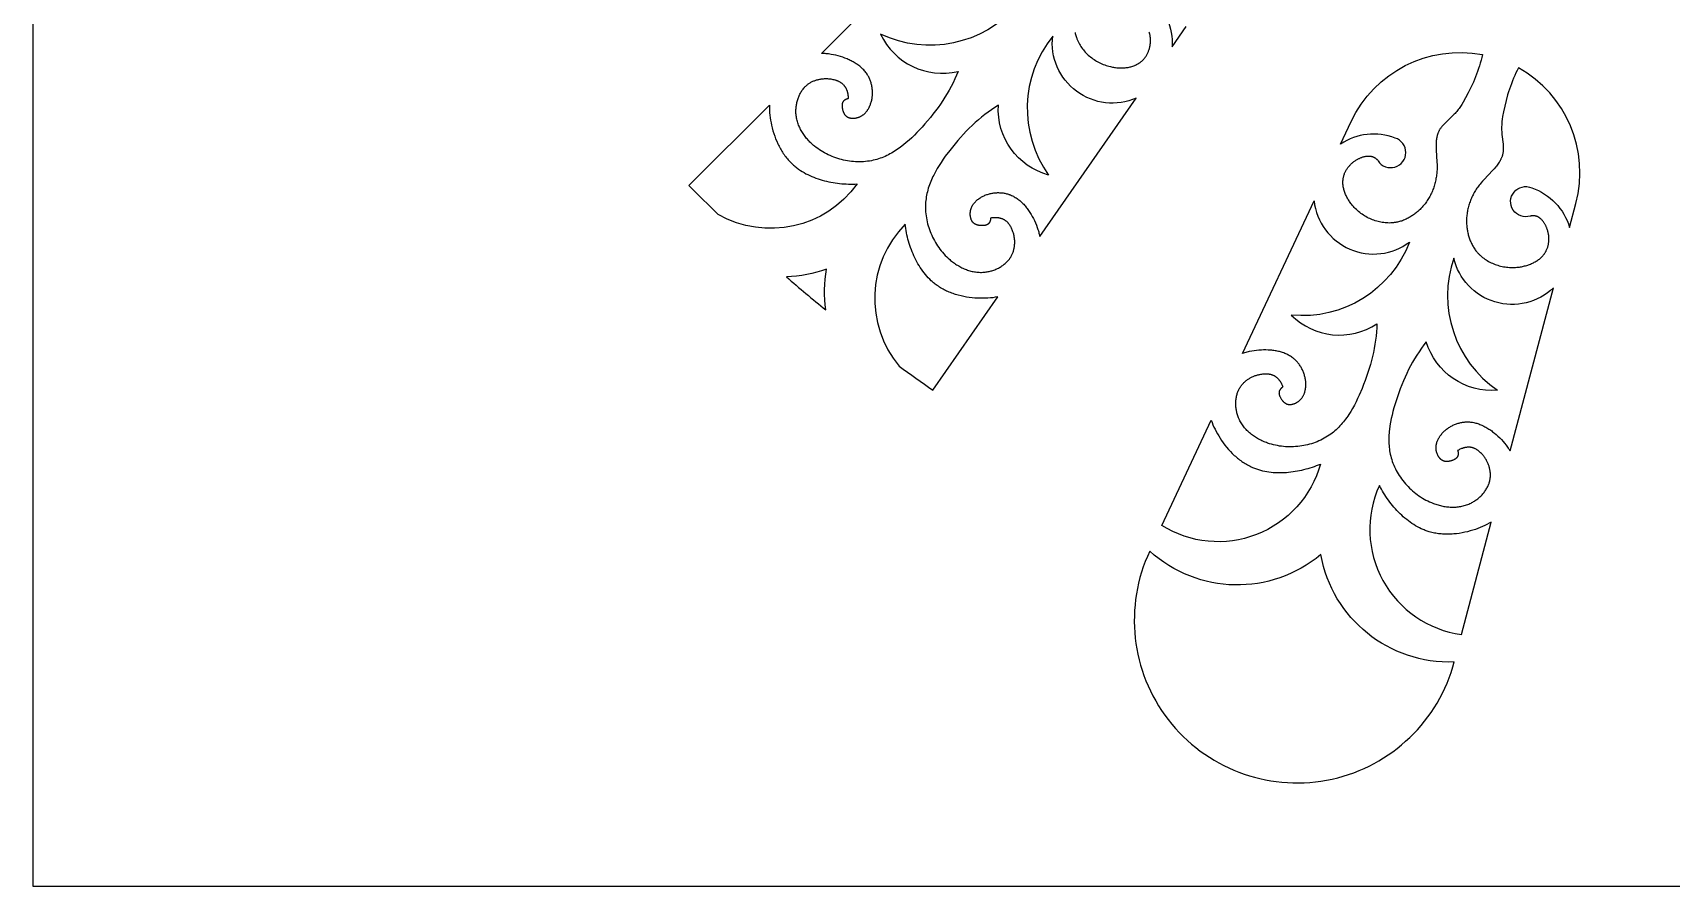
# Model space of a CAD drawing. Extents: x 55 to 271, y 60 to 279.
# Drawn here: x 54.8 to 150.4, y 59.8 to 109.6 of the extents above; entities that cross this region are included whole.
import ezdxf

# ---------------------------------------------------------------- set-up
doc = ezdxf.new("R2010")
doc.units = 0
doc.layers.get('0').update_dxf_attribs({"color": 1, "linetype": 'CONTINUOUS'})

msp = doc.modelspace()

# ---------------------------------------------------------------- linework, layer by layer
msp.add_lwpolyline([(54.848, 59.766), (270.707, 59.766), (270.707, 278.661), (54.848, 278.661)], close=True)
for points in [[(112.247, 111.125, -0.336677), (104.301, 109.479, 0.356742), (108.825, 107.301), (108.732, 107.078), (108.633, 106.857), (108.529, 106.64), (108.419, 106.425), (108.304, 106.213), (108.183, 106.004), (108.058, 105.798), (107.927, 105.594), (107.792, 105.392), (107.652, 105.193), (107.508, 104.997), (107.358, 104.802), (107.205, 104.61), (107.048, 104.42), (106.886, 104.233), (106.72, 104.047), (106.426, 103.733), (106.275, 103.58), (106.12, 103.43), (105.962, 103.285), (105.801, 103.144), (105.637, 103.008), (105.468, 102.879), (105.383, 102.817), (105.297, 102.756), (105.21, 102.698), (105.122, 102.641), (105.033, 102.586), (104.943, 102.533), (104.852, 102.483), (104.76, 102.435), (104.667, 102.389), (104.573, 102.345), (104.478, 102.304), (104.382, 102.266), (104.285, 102.23), (104.187, 102.197), (104.088, 102.166), (103.987, 102.139), (103.877, 102.112), (103.766, 102.089), (103.653, 102.07), (103.54, 102.054), (103.426, 102.041), (103.311, 102.032), (103.195, 102.026), (103.079, 102.024), (102.963, 102.025), (102.846, 102.029), (102.729, 102.037), (102.612, 102.048), (102.496, 102.062), (102.379, 102.08), (102.263, 102.101), (102.147, 102.125), (102.032, 102.153), (101.918, 102.183), (101.804, 102.217), (101.691, 102.254), (101.58, 102.294), (101.469, 102.337), (101.359, 102.384), (101.251, 102.433), (101.145, 102.486), (101.04, 102.542), (100.937, 102.6), (100.835, 102.662), (100.736, 102.727), (100.638, 102.795), (100.543, 102.866), (100.45, 102.939), (100.395, 102.986), (100.34, 103.033), (100.287, 103.081), (100.235, 103.13), (100.184, 103.18), (100.133, 103.232), (100.084, 103.284), (100.037, 103.337), (99.99, 103.391), (99.945, 103.446), (99.901, 103.502), (99.859, 103.559), (99.817, 103.616), (99.778, 103.675), (99.74, 103.734), (99.703, 103.794), (99.668, 103.855), (99.635, 103.917), (99.603, 103.979), (99.574, 104.043), (99.545, 104.106), (99.519, 104.171), (99.495, 104.236), (99.472, 104.302), (99.452, 104.369), (99.434, 104.436), (99.417, 104.504), (99.403, 104.572), (99.391, 104.641), (99.381, 104.711), (99.373, 104.781), (99.368, 104.851), (99.365, 104.909), (99.364, 104.966), (99.365, 105.024), (99.367, 105.083), (99.37, 105.141), (99.375, 105.199), (99.381, 105.257), (99.389, 105.315), (99.399, 105.373), (99.41, 105.431), (99.422, 105.488), (99.436, 105.545), (99.451, 105.602), (99.468, 105.658), (99.487, 105.713), (99.506, 105.768), (99.528, 105.822), (99.55, 105.876), (99.574, 105.928), (99.6, 105.98), (99.627, 106.031), (99.655, 106.081), (99.685, 106.129), (99.716, 106.177), (99.749, 106.223), (99.783, 106.269), (99.818, 106.312), (99.837, 106.334), (99.855, 106.355), (99.874, 106.376), (99.893, 106.396), (99.913, 106.416), (99.933, 106.436), (99.953, 106.455), (99.974, 106.474), (99.995, 106.492), (100.016, 106.51), (100.051, 106.538), (100.087, 106.565), (100.124, 106.591), (100.161, 106.615), (100.2, 106.639), (100.239, 106.662), (100.278, 106.683), (100.319, 106.703), (100.36, 106.723), (100.401, 106.741), (100.443, 106.758), (100.486, 106.774), (100.529, 106.788), (100.573, 106.802), (100.617, 106.815), (100.661, 106.826), (100.706, 106.836), (100.751, 106.846), (100.797, 106.854), (100.843, 106.861), (100.889, 106.867), (100.935, 106.871), (100.982, 106.875), (101.028, 106.878), (101.075, 106.879), (101.122, 106.879), (101.169, 106.878), (101.216, 106.876), (101.263, 106.873), (101.31, 106.869), (101.357, 106.863), (101.404, 106.857), (101.461, 106.847), (101.518, 106.836), (101.575, 106.823), (101.63, 106.808), (101.658, 106.8), (101.685, 106.791), (101.712, 106.782), (101.739, 106.772), (101.766, 106.762), (101.792, 106.751), (101.818, 106.74), (101.844, 106.728), (101.869, 106.716), (101.894, 106.703), (101.918, 106.69), (101.942, 106.676), (101.965, 106.661), (101.988, 106.646), (102.011, 106.631), (102.033, 106.615), (102.054, 106.598), (102.075, 106.581), (102.096, 106.563), (102.116, 106.545), (102.135, 106.526), (102.153, 106.506), (102.171, 106.486), (102.188, 106.465), (102.203, 106.446), (102.217, 106.426), (102.231, 106.406), (102.244, 106.385), (102.257, 106.364), (102.269, 106.342), (102.28, 106.32), (102.292, 106.298), (102.302, 106.276), (102.312, 106.253), (102.322, 106.23), (102.331, 106.206), (102.339, 106.182), (102.347, 106.159), (102.355, 106.134), (102.362, 106.11), (102.368, 106.086), (102.374, 106.061), (102.38, 106.036), (102.385, 106.011), (102.39, 105.986), (102.394, 105.961), (102.402, 105.911), (102.407, 105.86), (102.411, 105.81), (102.414, 105.76), (102.414, 105.711), (102.393, 105.705), (102.371, 105.699), (102.35, 105.692), (102.328, 105.685), (102.318, 105.681), (102.307, 105.676), (102.297, 105.672), (102.286, 105.667), (102.276, 105.662), (102.265, 105.657), (102.255, 105.652), (102.245, 105.646), (102.235, 105.641), (102.226, 105.635), (102.216, 105.629), (102.207, 105.622), (102.198, 105.616), (102.189, 105.609), (102.18, 105.602), (102.172, 105.595), (102.163, 105.588), (102.155, 105.581), (102.148, 105.573), (102.14, 105.565), (102.133, 105.557), (102.126, 105.549), (102.123, 105.545), (102.12, 105.54), (102.117, 105.536), (102.114, 105.532), (102.111, 105.527), (102.107, 105.522), (102.105, 105.518), (102.102, 105.513), (102.099, 105.508), (102.096, 105.503), (102.094, 105.498), (102.091, 105.493), (102.089, 105.488), (102.087, 105.483), (102.082, 105.472), (102.078, 105.462), (102.075, 105.451), (102.071, 105.44), (102.068, 105.429), (102.066, 105.418), (102.063, 105.407), (102.061, 105.395), (102.059, 105.384), (102.058, 105.372), (102.056, 105.36), (102.055, 105.348), (102.055, 105.336), (102.054, 105.324), (102.054, 105.312), (102.054, 105.3), (102.054, 105.287), (102.055, 105.263), (102.057, 105.238), (102.059, 105.213), (102.062, 105.188), (102.066, 105.163), (102.072, 105.127), (102.079, 105.092), (102.087, 105.056), (102.096, 105.022), (102.102, 105.005), (102.107, 104.988), (102.113, 104.971), (102.119, 104.954), (102.125, 104.938), (102.132, 104.922), (102.139, 104.906), (102.146, 104.89), (102.153, 104.875), (102.161, 104.859), (102.169, 104.845), (102.178, 104.83), (102.187, 104.816), (102.196, 104.802), (102.205, 104.788), (102.215, 104.775), (102.225, 104.762), (102.236, 104.749), (102.247, 104.737), (102.258, 104.725), (102.269, 104.714), (102.281, 104.703), (102.287, 104.697), (102.293, 104.692), (102.3, 104.687), (102.306, 104.682), (102.315, 104.675), (102.325, 104.669), (102.334, 104.662), (102.344, 104.656), (102.354, 104.65), (102.364, 104.644), (102.374, 104.639), (102.384, 104.633), (102.395, 104.628), (102.405, 104.623), (102.416, 104.619), (102.427, 104.614), (102.438, 104.61), (102.449, 104.606), (102.46, 104.602), (102.472, 104.598), (102.483, 104.595), (102.495, 104.592), (102.506, 104.589), (102.518, 104.586), (102.53, 104.583), (102.542, 104.581), (102.566, 104.577), (102.591, 104.573), (102.616, 104.571), (102.641, 104.569), (102.666, 104.568), (102.691, 104.567), (102.717, 104.568), (102.742, 104.569), (102.768, 104.57), (102.794, 104.573), (102.819, 104.576), (102.845, 104.58), (102.87, 104.584), (102.896, 104.589), (102.921, 104.595), (102.946, 104.601), (102.971, 104.608), (102.996, 104.616), (103.02, 104.624), (103.044, 104.633), (103.067, 104.642), (103.095, 104.654), (103.122, 104.666), (103.148, 104.68), (103.174, 104.694), (103.199, 104.708), (103.224, 104.724), (103.248, 104.74), (103.272, 104.757), (103.295, 104.774), (103.318, 104.792), (103.34, 104.811), (103.361, 104.83), (103.382, 104.85), (103.402, 104.87), (103.422, 104.891), (103.442, 104.912), (103.461, 104.934), (103.479, 104.956), (103.497, 104.979), (103.514, 105.002), (103.531, 105.026), (103.547, 105.05), (103.563, 105.074), (103.579, 105.099), (103.594, 105.124), (103.608, 105.149), (103.622, 105.175), (103.635, 105.201), (103.648, 105.227), (103.661, 105.254), (103.685, 105.307), (103.705, 105.357), (103.723, 105.408), (103.741, 105.459), (103.756, 105.511), (103.77, 105.563), (103.783, 105.616), (103.794, 105.669), (103.804, 105.722), (103.812, 105.776), (103.819, 105.83), (103.824, 105.884), (103.828, 105.938), (103.83, 105.992), (103.831, 106.046), (103.83, 106.101), (103.828, 106.155), (103.825, 106.209), (103.82, 106.263), (103.814, 106.317), (103.807, 106.37), (103.798, 106.423), (103.787, 106.476), (103.776, 106.528), (103.763, 106.58), (103.748, 106.632), (103.732, 106.683), (103.715, 106.733), (103.697, 106.783), (103.677, 106.832), (103.656, 106.88), (103.634, 106.927), (103.61, 106.974), (103.595, 107.002), (103.58, 107.03), (103.564, 107.057), (103.547, 107.084), (103.513, 107.137), (103.477, 107.189), (103.439, 107.239), (103.4, 107.288), (103.359, 107.336), (103.317, 107.383), (103.273, 107.429), (103.227, 107.473), (103.18, 107.516), (103.132, 107.558), (103.083, 107.599), (103.032, 107.638), (102.98, 107.677), (102.927, 107.714), (102.873, 107.75), (102.818, 107.785), (102.761, 107.819), (102.704, 107.852), (102.646, 107.883), (102.587, 107.914), (102.528, 107.943), (102.467, 107.972), (102.406, 107.999), (102.345, 108.026), (102.22, 108.075), (102.093, 108.121), (101.964, 108.162), (101.828, 108.202), (101.69, 108.237), (101.552, 108.268), (101.413, 108.294), (101.273, 108.315), (101.204, 108.324), (101.134, 108.332), (101.064, 108.338), (100.995, 108.343), (100.925, 108.347), (100.856, 108.349), (107.834, 115.297, 0.580389)], [(120.021, 111.661, -0.241668), (121.308, 108.738), (122.136, 109.926, 0.342621)]]:
    msp.add_lwpolyline(points, format="xyb")
for points in [[(119.221, 105.743, -0.580389), (114.346, 109.364, 0.336677), (114.105, 101.252, -0.356742), (111.174, 105.33), (110.97, 105.199), (110.771, 105.064), (110.575, 104.923), (110.382, 104.778), (110.194, 104.627), (110.009, 104.473), (109.827, 104.313), (109.649, 104.149), (109.474, 103.981), (109.302, 103.809), (109.134, 103.632), (108.968, 103.452), (108.806, 103.267), (108.646, 103.079), (108.489, 102.887), (108.335, 102.692), (108.077, 102.348), (107.953, 102.172), (107.832, 101.994), (107.716, 101.813), (107.606, 101.63), (107.501, 101.444), (107.402, 101.256), (107.356, 101.161), (107.311, 101.066), (107.269, 100.97), (107.228, 100.873), (107.19, 100.776), (107.153, 100.678), (107.119, 100.58), (107.088, 100.481), (107.059, 100.381), (107.032, 100.281), (107.008, 100.181), (106.987, 100.08), (106.969, 99.978), (106.953, 99.875), (106.94, 99.773), (106.931, 99.669), (106.924, 99.556), (106.92, 99.442), (106.921, 99.328), (106.925, 99.214), (106.932, 99.099), (106.943, 98.984), (106.957, 98.869), (106.975, 98.755), (106.996, 98.64), (107.021, 98.526), (107.049, 98.412), (107.08, 98.299), (107.114, 98.187), (107.152, 98.075), (107.193, 97.965), (107.237, 97.855), (107.284, 97.746), (107.334, 97.639), (107.387, 97.533), (107.443, 97.428), (107.502, 97.325), (107.564, 97.223), (107.628, 97.124), (107.696, 97.026), (107.766, 96.93), (107.839, 96.836), (107.915, 96.745), (107.994, 96.656), (108.075, 96.569), (108.158, 96.485), (108.245, 96.403), (108.333, 96.324), (108.388, 96.278), (108.444, 96.233), (108.501, 96.189), (108.559, 96.146), (108.617, 96.104), (108.676, 96.063), (108.736, 96.024), (108.797, 95.987), (108.858, 95.95), (108.92, 95.915), (108.983, 95.882), (109.046, 95.85), (109.11, 95.819), (109.174, 95.79), (109.239, 95.763), (109.305, 95.738), (109.371, 95.714), (109.438, 95.692), (109.505, 95.671), (109.572, 95.653), (109.64, 95.636), (109.708, 95.622), (109.776, 95.609), (109.845, 95.599), (109.914, 95.59), (109.984, 95.583), (110.053, 95.579), (110.123, 95.577), (110.193, 95.577), (110.263, 95.579), (110.333, 95.584), (110.404, 95.591), (110.461, 95.598), (110.518, 95.607), (110.575, 95.618), (110.632, 95.63), (110.689, 95.643), (110.745, 95.658), (110.801, 95.675), (110.857, 95.693), (110.913, 95.712), (110.967, 95.733), (111.022, 95.755), (111.075, 95.778), (111.128, 95.803), (111.181, 95.83), (111.232, 95.857), (111.283, 95.886), (111.332, 95.917), (111.381, 95.948), (111.429, 95.981), (111.475, 96.015), (111.521, 96.051), (111.565, 96.087), (111.608, 96.125), (111.649, 96.164), (111.689, 96.204), (111.728, 96.246), (111.765, 96.288), (111.783, 96.31), (111.8, 96.332), (111.817, 96.354), (111.834, 96.377), (111.85, 96.399), (111.866, 96.423), (111.882, 96.446), (111.897, 96.47), (111.911, 96.493), (111.925, 96.518), (111.946, 96.557), (111.967, 96.597), (111.986, 96.638), (112.004, 96.679), (112.02, 96.72), (112.036, 96.763), (112.05, 96.805), (112.063, 96.849), (112.075, 96.892), (112.085, 96.936), (112.095, 96.981), (112.103, 97.026), (112.11, 97.071), (112.116, 97.116), (112.121, 97.162), (112.124, 97.207), (112.127, 97.253), (112.128, 97.3), (112.128, 97.346), (112.127, 97.392), (112.125, 97.439), (112.121, 97.485), (112.117, 97.531), (112.111, 97.578), (112.104, 97.624), (112.097, 97.67), (112.088, 97.717), (112.077, 97.763), (112.066, 97.808), (112.054, 97.854), (112.04, 97.899), (112.026, 97.944), (112.006, 97.999), (111.985, 98.053), (111.962, 98.106), (111.938, 98.159), (111.925, 98.184), (111.912, 98.21), (111.898, 98.235), (111.884, 98.26), (111.869, 98.284), (111.854, 98.308), (111.838, 98.332), (111.823, 98.355), (111.806, 98.377), (111.789, 98.4), (111.772, 98.421), (111.754, 98.443), (111.736, 98.463), (111.717, 98.483), (111.698, 98.503), (111.678, 98.522), (111.658, 98.54), (111.637, 98.558), (111.616, 98.574), (111.595, 98.591), (111.572, 98.606), (111.55, 98.621), (111.527, 98.635), (111.503, 98.648), (111.482, 98.66), (111.46, 98.67), (111.438, 98.68), (111.415, 98.69), (111.392, 98.698), (111.369, 98.707), (111.345, 98.714), (111.321, 98.721), (111.297, 98.728), (111.273, 98.734), (111.249, 98.739), (111.224, 98.744), (111.199, 98.748), (111.174, 98.752), (111.149, 98.755), (111.124, 98.758), (111.099, 98.76), (111.073, 98.762), (111.048, 98.763), (111.022, 98.764), (110.997, 98.764), (110.971, 98.764), (110.921, 98.763), (110.87, 98.759), (110.82, 98.754), (110.77, 98.748), (110.721, 98.74), (110.72, 98.718), (110.718, 98.696), (110.715, 98.674), (110.711, 98.651), (110.709, 98.64), (110.706, 98.629), (110.704, 98.618), (110.701, 98.606), (110.698, 98.595), (110.695, 98.584), (110.691, 98.573), (110.687, 98.563), (110.684, 98.552), (110.679, 98.541), (110.675, 98.531), (110.67, 98.521), (110.666, 98.51), (110.661, 98.5), (110.655, 98.491), (110.65, 98.481), (110.644, 98.472), (110.638, 98.463), (110.632, 98.454), (110.626, 98.445), (110.619, 98.437), (110.612, 98.428), (110.608, 98.424), (110.605, 98.421), (110.601, 98.417), (110.597, 98.413), (110.593, 98.409), (110.589, 98.405), (110.585, 98.402), (110.581, 98.398), (110.576, 98.394), (110.572, 98.391), (110.568, 98.388), (110.563, 98.384), (110.558, 98.381), (110.554, 98.378), (110.544, 98.372), (110.535, 98.366), (110.525, 98.361), (110.514, 98.355), (110.504, 98.351), (110.494, 98.346), (110.483, 98.342), (110.472, 98.338), (110.461, 98.334), (110.45, 98.33), (110.438, 98.327), (110.427, 98.324), (110.415, 98.321), (110.403, 98.318), (110.391, 98.316), (110.379, 98.314), (110.367, 98.312), (110.343, 98.308), (110.318, 98.306), (110.293, 98.304), (110.268, 98.302), (110.243, 98.302), (110.206, 98.301), (110.17, 98.302), (110.134, 98.304), (110.098, 98.308), (110.08, 98.31), (110.063, 98.312), (110.045, 98.315), (110.028, 98.318), (110.011, 98.321), (109.994, 98.325), (109.977, 98.329), (109.96, 98.333), (109.943, 98.338), (109.927, 98.343), (109.911, 98.349), (109.895, 98.354), (109.88, 98.361), (109.864, 98.367), (109.849, 98.374), (109.834, 98.381), (109.82, 98.389), (109.806, 98.397), (109.792, 98.406), (109.778, 98.415), (109.765, 98.424), (109.752, 98.434), (109.746, 98.439), (109.739, 98.444), (109.733, 98.45), (109.727, 98.455), (109.719, 98.463), (109.711, 98.471), (109.703, 98.479), (109.695, 98.488), (109.687, 98.496), (109.68, 98.505), (109.673, 98.514), (109.666, 98.523), (109.659, 98.533), (109.652, 98.542), (109.646, 98.552), (109.639, 98.562), (109.633, 98.572), (109.627, 98.582), (109.622, 98.593), (109.616, 98.603), (109.611, 98.614), (109.606, 98.625), (109.601, 98.636), (109.596, 98.647), (109.591, 98.658), (109.587, 98.67), (109.578, 98.693), (109.571, 98.716), (109.564, 98.74), (109.558, 98.765), (109.552, 98.789), (109.547, 98.814), (109.543, 98.839), (109.54, 98.865), (109.537, 98.89), (109.535, 98.916), (109.534, 98.942), (109.533, 98.968), (109.533, 98.994), (109.533, 99.02), (109.535, 99.046), (109.537, 99.071), (109.539, 99.097), (109.542, 99.123), (109.546, 99.148), (109.551, 99.173), (109.556, 99.198), (109.562, 99.227), (109.57, 99.256), (109.579, 99.284), (109.588, 99.312), (109.598, 99.339), (109.609, 99.366), (109.621, 99.393), (109.633, 99.419), (109.646, 99.445), (109.66, 99.47), (109.674, 99.495), (109.689, 99.52), (109.705, 99.544), (109.722, 99.567), (109.739, 99.591), (109.756, 99.613), (109.775, 99.636), (109.793, 99.658), (109.813, 99.679), (109.832, 99.7), (109.853, 99.721), (109.874, 99.741), (109.895, 99.761), (109.916, 99.781), (109.939, 99.8), (109.961, 99.818), (109.984, 99.836), (110.007, 99.854), (110.031, 99.872), (110.055, 99.888), (110.104, 99.921), (110.149, 99.95), (110.196, 99.977), (110.244, 100.003), (110.292, 100.027), (110.341, 100.05), (110.39, 100.071), (110.441, 100.092), (110.492, 100.11), (110.543, 100.128), (110.595, 100.144), (110.647, 100.158), (110.7, 100.171), (110.753, 100.183), (110.806, 100.193), (110.86, 100.202), (110.913, 100.21), (110.967, 100.216), (111.021, 100.221), (111.075, 100.224), (111.129, 100.226), (111.183, 100.226), (111.237, 100.225), (111.29, 100.223), (111.344, 100.219), (111.397, 100.214), (111.45, 100.207), (111.502, 100.199), (111.554, 100.19), (111.606, 100.179), (111.657, 100.166), (111.708, 100.152), (111.758, 100.137), (111.788, 100.127), (111.818, 100.117), (111.848, 100.106), (111.877, 100.094), (111.935, 100.07), (111.992, 100.043), (112.049, 100.015), (112.104, 99.985), (112.158, 99.953), (112.212, 99.919), (112.264, 99.884), (112.316, 99.847), (112.366, 99.808), (112.416, 99.768), (112.465, 99.726), (112.512, 99.683), (112.559, 99.639), (112.605, 99.593), (112.65, 99.546), (112.694, 99.498), (112.737, 99.448), (112.779, 99.397), (112.821, 99.346), (112.861, 99.293), (112.9, 99.24), (112.939, 99.185), (112.977, 99.13), (113.013, 99.074), (113.084, 98.959), (113.151, 98.842), (113.214, 98.723), (113.277, 98.595), (113.335, 98.466), (113.39, 98.335), (113.439, 98.202), (113.484, 98.069), (113.505, 98.002), (113.525, 97.934), (113.543, 97.867), (113.56, 97.799), (113.576, 97.732), (113.59, 97.664)], [(131.754, 104.373, -0.342621), (139.405, 108.28), (139.368, 108.114), (139.327, 107.95), (139.283, 107.786), (139.235, 107.623), (139.183, 107.461), (139.128, 107.3), (139.071, 107.139), (139.01, 106.98), (138.946, 106.822), (138.879, 106.665), (138.738, 106.355), (138.586, 106.05), (138.426, 105.751), (138.281, 105.499), (138.205, 105.376), (138.126, 105.255), (138.043, 105.136), (137.999, 105.077), (137.955, 105.019), (137.909, 104.962), (137.862, 104.906), (137.813, 104.851), (137.763, 104.796), (137.706, 104.738), (137.648, 104.68), (137.231, 104.286), (137.175, 104.229), (137.121, 104.171), (137.069, 104.112), (137.044, 104.083), (137.02, 104.053), (136.996, 104.022), (136.974, 103.992), (136.952, 103.961), (136.932, 103.929), (136.912, 103.898), (136.893, 103.865), (136.878, 103.838), (136.864, 103.81), (136.851, 103.782), (136.838, 103.753), (136.826, 103.725), (136.815, 103.696), (136.804, 103.666), (136.794, 103.637), (136.785, 103.607), (136.776, 103.576), (136.768, 103.546), (136.76, 103.515), (136.753, 103.484), (136.747, 103.453), (136.736, 103.39), (136.727, 103.326), (136.719, 103.261), (136.714, 103.196), (136.71, 103.129), (136.708, 103.062), (136.707, 102.995), (136.708, 102.857), (136.713, 102.718), (136.757, 102.004), (136.762, 101.861), (136.763, 101.718), (136.762, 101.641), (136.76, 101.565), (136.755, 101.489), (136.75, 101.414), (136.743, 101.339), (136.735, 101.264), (136.725, 101.19), (136.714, 101.116), (136.701, 101.043), (136.687, 100.97), (136.672, 100.897), (136.655, 100.825), (136.637, 100.754), (136.617, 100.683), (136.596, 100.613), (136.573, 100.543), (136.549, 100.474), (136.524, 100.406), (136.497, 100.338), (136.469, 100.271), (136.439, 100.204), (136.408, 100.139), (136.375, 100.074), (136.341, 100.009), (136.306, 99.946), (136.269, 99.883), (136.23, 99.821), (136.19, 99.76), (136.149, 99.7), (136.106, 99.64), (136.062, 99.582), (136.016, 99.524), (135.977, 99.477), (135.937, 99.43), (135.896, 99.384), (135.855, 99.339), (135.812, 99.295), (135.768, 99.251), (135.724, 99.208), (135.678, 99.166), (135.632, 99.125), (135.585, 99.085), (135.537, 99.046), (135.488, 99.008), (135.439, 98.971), (135.389, 98.934), (135.338, 98.899), (135.287, 98.865), (135.235, 98.832), (135.182, 98.8), (135.129, 98.77), (135.075, 98.741), (135.02, 98.713), (134.965, 98.686), (134.91, 98.66), (134.854, 98.636), (134.797, 98.614), (134.74, 98.592), (134.683, 98.572), (134.625, 98.554), (134.566, 98.537), (134.508, 98.522), (134.449, 98.508), (134.389, 98.496), (134.349, 98.489), (134.309, 98.482), (134.268, 98.476), (134.227, 98.471), (134.187, 98.467), (134.146, 98.463), (134.105, 98.46), (134.064, 98.458), (133.981, 98.456), (133.899, 98.457), (133.816, 98.46), (133.734, 98.467), (133.651, 98.476), (133.568, 98.487), (133.486, 98.502), (133.404, 98.519), (133.322, 98.539), (133.241, 98.561), (133.16, 98.586), (133.08, 98.613), (133, 98.643), (132.921, 98.675), (132.843, 98.71), (132.766, 98.747), (132.69, 98.786), (132.614, 98.828), (132.54, 98.872), (132.467, 98.918), (132.395, 98.967), (132.325, 99.017), (132.255, 99.07), (132.188, 99.125), (132.122, 99.182), (132.057, 99.241), (131.994, 99.302), (131.933, 99.365), (131.891, 99.411), (131.851, 99.457), (131.811, 99.504), (131.772, 99.552), (131.735, 99.601), (131.698, 99.651), (131.663, 99.701), (131.629, 99.752), (131.596, 99.804), (131.564, 99.856), (131.534, 99.909), (131.505, 99.962), (131.478, 100.016), (131.452, 100.07), (131.428, 100.124), (131.405, 100.179), (131.384, 100.235), (131.364, 100.29), (131.346, 100.346), (131.33, 100.402), (131.316, 100.458), (131.304, 100.514), (131.293, 100.57), (131.285, 100.627), (131.281, 100.655), (131.278, 100.683), (131.276, 100.711), (131.274, 100.739), (131.272, 100.767), (131.271, 100.796), (131.271, 100.824), (131.271, 100.852), (131.272, 100.88), (131.273, 100.907), (131.274, 100.935), (131.277, 100.963), (131.28, 100.991), (131.283, 101.019), (131.287, 101.046), (131.292, 101.074), (131.299, 101.114), (131.309, 101.155), (131.319, 101.195), (131.331, 101.235), (131.344, 101.275), (131.358, 101.315), (131.373, 101.354), (131.39, 101.393), (131.407, 101.431), (131.426, 101.469), (131.446, 101.507), (131.467, 101.544), (131.49, 101.581), (131.513, 101.617), (131.537, 101.653), (131.563, 101.689), (131.589, 101.723), (131.617, 101.757), (131.646, 101.791), (131.675, 101.824), (131.706, 101.856), (131.737, 101.888), (131.77, 101.919), (131.804, 101.949), (131.838, 101.978), (131.873, 102.007), (131.91, 102.035), (131.947, 102.062), (131.985, 102.088), (132.024, 102.114), (132.063, 102.138), (132.104, 102.162), (132.136, 102.179), (132.168, 102.196), (132.2, 102.213), (132.233, 102.228), (132.266, 102.243), (132.299, 102.257), (132.333, 102.271), (132.367, 102.284), (132.401, 102.296), (132.435, 102.307), (132.469, 102.317), (132.503, 102.326), (132.537, 102.334), (132.572, 102.341), (132.606, 102.348), (132.64, 102.353), (132.674, 102.357), (132.707, 102.36), (132.724, 102.361), (132.741, 102.361), (132.757, 102.362), (132.774, 102.362), (132.79, 102.362), (132.807, 102.361), (132.823, 102.36), (132.839, 102.359), (132.856, 102.358), (132.872, 102.356), (132.888, 102.354), (132.903, 102.351), (132.919, 102.348), (132.935, 102.345), (132.95, 102.342), (132.966, 102.338), (132.981, 102.333), (132.996, 102.329), (133.011, 102.324), (133.026, 102.318), (133.04, 102.312), (133.055, 102.306), (133.069, 102.3), (133.083, 102.293), (133.097, 102.285), (133.111, 102.278), (133.125, 102.269), (133.138, 102.261), (133.151, 102.252), (133.163, 102.243), (133.176, 102.234), (133.188, 102.224), (133.2, 102.214), (133.212, 102.204), (133.223, 102.193), (133.235, 102.182), (133.246, 102.171), (133.257, 102.16), (133.279, 102.137), (133.299, 102.113), (133.319, 102.089, 1.435159), (134.314, 103.409, 0.241668), (131.139, 103.063)], [(141.515, 107.512), (141.437, 107.361), (141.362, 107.209), (141.291, 107.055), (141.223, 106.899), (141.158, 106.742), (141.096, 106.583), (141.038, 106.423), (140.982, 106.262), (140.93, 106.1), (140.88, 105.937), (140.789, 105.609), (140.709, 105.278), (140.639, 104.945), (140.588, 104.66), (140.567, 104.516), (140.55, 104.372), (140.537, 104.228), (140.533, 104.155), (140.53, 104.082), (140.528, 104.009), (140.528, 103.936), (140.53, 103.862), (140.533, 103.788), (140.539, 103.707), (140.546, 103.625), (140.613, 103.055), (140.619, 102.975), (140.623, 102.896), (140.626, 102.818), (140.626, 102.779), (140.625, 102.741), (140.623, 102.702), (140.621, 102.664), (140.617, 102.627), (140.613, 102.589), (140.608, 102.552), (140.601, 102.516), (140.595, 102.485), (140.588, 102.455), (140.58, 102.424), (140.572, 102.394), (140.562, 102.365), (140.552, 102.335), (140.542, 102.306), (140.53, 102.277), (140.518, 102.248), (140.505, 102.219), (140.492, 102.191), (140.478, 102.162), (140.464, 102.134), (140.448, 102.106), (140.416, 102.051), (140.382, 101.996), (140.346, 101.941), (140.308, 101.887), (140.269, 101.834), (140.227, 101.781), (140.185, 101.729), (140.095, 101.624), (140.002, 101.521), (139.509, 101.002), (139.413, 100.896), (139.32, 100.787), (139.272, 100.728), (139.225, 100.668), (139.18, 100.607), (139.135, 100.546), (139.092, 100.484), (139.051, 100.421), (139.01, 100.358), (138.971, 100.294), (138.934, 100.23), (138.898, 100.165), (138.863, 100.1), (138.83, 100.034), (138.798, 99.967), (138.768, 99.9), (138.739, 99.833), (138.711, 99.765), (138.685, 99.697), (138.661, 99.628), (138.638, 99.559), (138.616, 99.489), (138.596, 99.419), (138.578, 99.349), (138.561, 99.278), (138.546, 99.207), (138.532, 99.135), (138.52, 99.064), (138.51, 98.992), (138.501, 98.919), (138.494, 98.846), (138.488, 98.773), (138.485, 98.7), (138.482, 98.627), (138.482, 98.565), (138.483, 98.504), (138.485, 98.442), (138.488, 98.381), (138.492, 98.319), (138.497, 98.258), (138.504, 98.196), (138.512, 98.135), (138.521, 98.074), (138.531, 98.013), (138.542, 97.952), (138.555, 97.892), (138.569, 97.831), (138.584, 97.771), (138.6, 97.712), (138.618, 97.653), (138.637, 97.594), (138.657, 97.536), (138.678, 97.478), (138.7, 97.421), (138.724, 97.365), (138.749, 97.309), (138.775, 97.253), (138.803, 97.199), (138.831, 97.145), (138.861, 97.092), (138.893, 97.04), (138.925, 96.989), (138.959, 96.938), (138.994, 96.889), (139.03, 96.841), (139.068, 96.793), (139.094, 96.762), (139.121, 96.731), (139.148, 96.7), (139.176, 96.67), (139.205, 96.64), (139.234, 96.611), (139.263, 96.583), (139.293, 96.555), (139.355, 96.5), (139.419, 96.448), (139.484, 96.397), (139.552, 96.349), (139.621, 96.303), (139.691, 96.259), (139.764, 96.217), (139.838, 96.177), (139.913, 96.14), (139.989, 96.105), (140.067, 96.072), (140.146, 96.041), (140.226, 96.013), (140.308, 95.987), (140.39, 95.963), (140.473, 95.942), (140.557, 95.923), (140.641, 95.906), (140.726, 95.892), (140.812, 95.881), (140.898, 95.872), (140.985, 95.865), (141.072, 95.861), (141.159, 95.86), (141.246, 95.861), (141.334, 95.865), (141.421, 95.871), (141.508, 95.88), (141.57, 95.888), (141.631, 95.897), (141.691, 95.908), (141.752, 95.92), (141.812, 95.933), (141.872, 95.948), (141.931, 95.964), (141.99, 95.981), (142.049, 95.999), (142.106, 96.019), (142.163, 96.04), (142.22, 96.062), (142.275, 96.086), (142.33, 96.111), (142.384, 96.137), (142.436, 96.164), (142.488, 96.193), (142.539, 96.223), (142.588, 96.254), (142.636, 96.287), (142.683, 96.321), (142.729, 96.356), (142.773, 96.392), (142.816, 96.43), (142.837, 96.449), (142.857, 96.469), (142.877, 96.489), (142.897, 96.509), (142.916, 96.529), (142.935, 96.55), (142.953, 96.572), (142.971, 96.593), (142.989, 96.615), (143.006, 96.637), (143.022, 96.659), (143.038, 96.682), (143.054, 96.705), (143.069, 96.729), (143.084, 96.752), (143.098, 96.776), (143.118, 96.813), (143.137, 96.85), (143.155, 96.887), (143.172, 96.926), (143.188, 96.964), (143.202, 97.004), (143.216, 97.044), (143.228, 97.084), (143.239, 97.125), (143.249, 97.166), (143.258, 97.208), (143.266, 97.25), (143.273, 97.293), (143.278, 97.335), (143.282, 97.378), (143.285, 97.422), (143.287, 97.466), (143.288, 97.509), (143.288, 97.554), (143.286, 97.598), (143.284, 97.642), (143.28, 97.687), (143.275, 97.731), (143.268, 97.776), (143.261, 97.821), (143.252, 97.865), (143.242, 97.91), (143.231, 97.955), (143.219, 97.999), (143.206, 98.044), (143.191, 98.088), (143.175, 98.132), (143.162, 98.166), (143.149, 98.2), (143.134, 98.233), (143.119, 98.266), (143.103, 98.299), (143.087, 98.331), (143.07, 98.363), (143.052, 98.394), (143.034, 98.425), (143.015, 98.456), (142.995, 98.485), (142.975, 98.515), (142.954, 98.543), (142.932, 98.57), (142.91, 98.597), (142.887, 98.623), (142.864, 98.648), (142.84, 98.672), (142.828, 98.683), (142.816, 98.695), (142.803, 98.706), (142.791, 98.716), (142.778, 98.727), (142.765, 98.737), (142.752, 98.747), (142.739, 98.756), (142.725, 98.765), (142.712, 98.774), (142.698, 98.783), (142.684, 98.791), (142.671, 98.799), (142.657, 98.807), (142.642, 98.814), (142.628, 98.821), (142.614, 98.827), (142.599, 98.833), (142.584, 98.839), (142.57, 98.845), (142.555, 98.85), (142.54, 98.854), (142.524, 98.858), (142.509, 98.862), (142.494, 98.865), (142.478, 98.868), (142.462, 98.871), (142.447, 98.873), (142.431, 98.874), (142.416, 98.876), (142.4, 98.876), (142.385, 98.877), (142.369, 98.877), (142.354, 98.876), (142.338, 98.876), (142.322, 98.875), (142.306, 98.874), (142.291, 98.872), (142.259, 98.868), (142.228, 98.864), (142.197, 98.858, -1.435159), (142.284, 100.508, -0.241668), (144.493, 98.202), (144.865, 99.601, 0.342621)], [(93.121, 100.649), (97.818, 105.325), (97.817, 105.179), (97.822, 105.033), (97.831, 104.887), (97.845, 104.741), (97.864, 104.595), (97.886, 104.449), (97.913, 104.304), (97.944, 104.159), (97.982, 103.999), (98.025, 103.84), (98.073, 103.682), (98.125, 103.527), (98.182, 103.373), (98.244, 103.222), (98.311, 103.074), (98.346, 103.001), (98.382, 102.929), (98.42, 102.857), (98.459, 102.786), (98.499, 102.717), (98.541, 102.648), (98.584, 102.58), (98.628, 102.513), (98.673, 102.447), (98.719, 102.383), (98.767, 102.319), (98.816, 102.256), (98.867, 102.195), (98.919, 102.135), (98.972, 102.076), (99.026, 102.018), (99.082, 101.962), (99.139, 101.907), (99.184, 101.865), (99.23, 101.824), (99.277, 101.783), (99.325, 101.744), (99.373, 101.705), (99.422, 101.667), (99.523, 101.594), (99.626, 101.524), (99.732, 101.457), (99.84, 101.394), (99.95, 101.333), (100.063, 101.276), (100.177, 101.221), (100.294, 101.17), (100.412, 101.121), (100.531, 101.076), (100.653, 101.033), (100.775, 100.994), (100.899, 100.957), (101.024, 100.923), (101.15, 100.892), (101.276, 100.864), (101.404, 100.838), (101.531, 100.815), (101.659, 100.795), (101.788, 100.777), (101.916, 100.763), (102.045, 100.75), (102.173, 100.74), (102.301, 100.733), (102.429, 100.729), (102.556, 100.726), (102.682, 100.727), (102.807, 100.729), (102.932, 100.734, -0.384343), (94.83, 98.955, -0.006155)], [(129.589, 99.757, 0.580389), (135.162, 97.346, -0.336677), (128.258, 93.081, 0.356742), (133.254, 92.582), (133.243, 92.34), (133.226, 92.099), (133.202, 91.859), (133.172, 91.62), (133.136, 91.381), (133.095, 91.144), (133.048, 90.907), (132.995, 90.67), (132.936, 90.435), (132.873, 90.2), (132.804, 89.966), (132.731, 89.732), (132.652, 89.499), (132.569, 89.267), (132.481, 89.035), (132.389, 88.804), (132.22, 88.409), (132.13, 88.213), (132.036, 88.019), (131.938, 87.829), (131.834, 87.641), (131.726, 87.458), (131.612, 87.279), (131.554, 87.191), (131.493, 87.105), (131.431, 87.02), (131.368, 86.936), (131.303, 86.854), (131.236, 86.774), (131.168, 86.695), (131.098, 86.619), (131.027, 86.544), (130.953, 86.471), (130.878, 86.399), (130.801, 86.33), (130.722, 86.264), (130.641, 86.199), (130.559, 86.136), (130.474, 86.076), (130.379, 86.014), (130.282, 85.954), (130.183, 85.897), (130.082, 85.843), (129.979, 85.793), (129.874, 85.745), (129.768, 85.7), (129.66, 85.658), (129.55, 85.619), (129.439, 85.583), (129.326, 85.551), (129.213, 85.521), (129.098, 85.495), (128.983, 85.471), (128.867, 85.451), (128.75, 85.434), (128.632, 85.421), (128.514, 85.41), (128.396, 85.403), (128.277, 85.399), (128.158, 85.399), (128.039, 85.402), (127.921, 85.408), (127.802, 85.417), (127.684, 85.43), (127.566, 85.447), (127.449, 85.467), (127.333, 85.49), (127.217, 85.517), (127.102, 85.547), (126.988, 85.581), (126.876, 85.619), (126.808, 85.643), (126.741, 85.669), (126.674, 85.696), (126.608, 85.725), (126.543, 85.754), (126.479, 85.785), (126.415, 85.818), (126.352, 85.851), (126.289, 85.886), (126.228, 85.922), (126.168, 85.96), (126.108, 85.999), (126.05, 86.039), (125.993, 86.08), (125.937, 86.123), (125.882, 86.167), (125.828, 86.212), (125.776, 86.259), (125.725, 86.307), (125.675, 86.356), (125.627, 86.406), (125.58, 86.458), (125.535, 86.511), (125.491, 86.565), (125.449, 86.621), (125.409, 86.678), (125.371, 86.736), (125.334, 86.795), (125.299, 86.856), (125.266, 86.918), (125.235, 86.981), (125.205, 87.045), (125.183, 87.098), (125.162, 87.152), (125.143, 87.207), (125.125, 87.262), (125.108, 87.318), (125.093, 87.375), (125.079, 87.431), (125.067, 87.489), (125.056, 87.546), (125.046, 87.604), (125.038, 87.662), (125.032, 87.721), (125.027, 87.779), (125.024, 87.837), (125.022, 87.896), (125.022, 87.954), (125.023, 88.012), (125.026, 88.07), (125.031, 88.128), (125.037, 88.185), (125.045, 88.242), (125.055, 88.299), (125.066, 88.355), (125.079, 88.41), (125.094, 88.465), (125.111, 88.519), (125.129, 88.573), (125.139, 88.599), (125.149, 88.625), (125.16, 88.651), (125.171, 88.677), (125.182, 88.702), (125.194, 88.727), (125.207, 88.752), (125.22, 88.777), (125.233, 88.802), (125.247, 88.826), (125.271, 88.864), (125.295, 88.902), (125.321, 88.938), (125.348, 88.975), (125.375, 89.01), (125.404, 89.044), (125.434, 89.078), (125.465, 89.111), (125.497, 89.143), (125.53, 89.174), (125.564, 89.205), (125.598, 89.234), (125.634, 89.263), (125.67, 89.291), (125.707, 89.317), (125.745, 89.343), (125.784, 89.368), (125.823, 89.393), (125.863, 89.416), (125.904, 89.438), (125.945, 89.459), (125.987, 89.48), (126.03, 89.499), (126.073, 89.517), (126.116, 89.535), (126.16, 89.551), (126.205, 89.566), (126.249, 89.58), (126.295, 89.593), (126.34, 89.606), (126.386, 89.617), (126.433, 89.626), (126.49, 89.637), (126.547, 89.646), (126.605, 89.653), (126.662, 89.658), (126.691, 89.659), (126.72, 89.661), (126.748, 89.661), (126.777, 89.661), (126.805, 89.661), (126.834, 89.66), (126.862, 89.658), (126.89, 89.656), (126.918, 89.653), (126.945, 89.649), (126.973, 89.645), (127, 89.64), (127.027, 89.635), (127.054, 89.629), (127.08, 89.622), (127.106, 89.614), (127.132, 89.606), (127.158, 89.597), (127.183, 89.587), (127.208, 89.576), (127.233, 89.565), (127.257, 89.553), (127.28, 89.54), (127.304, 89.526), (127.324, 89.513), (127.344, 89.499), (127.364, 89.485), (127.384, 89.47), (127.403, 89.455), (127.421, 89.439), (127.44, 89.422), (127.458, 89.405), (127.475, 89.387), (127.493, 89.369), (127.509, 89.351), (127.526, 89.332), (127.542, 89.312), (127.558, 89.293), (127.573, 89.273), (127.588, 89.252), (127.603, 89.231), (127.617, 89.21), (127.631, 89.189), (127.644, 89.167), (127.657, 89.145), (127.67, 89.123), (127.694, 89.079), (127.716, 89.033), (127.737, 88.987), (127.756, 88.941), (127.774, 88.895), (127.756, 88.883), (127.738, 88.87), (127.72, 88.856), (127.702, 88.841), (127.694, 88.834), (127.685, 88.826), (127.677, 88.818), (127.668, 88.81), (127.66, 88.802), (127.652, 88.794), (127.645, 88.785), (127.637, 88.777), (127.63, 88.768), (127.623, 88.759), (127.616, 88.75), (127.609, 88.741), (127.603, 88.732), (127.597, 88.722), (127.591, 88.713), (127.585, 88.703), (127.58, 88.694), (127.575, 88.684), (127.571, 88.674), (127.566, 88.664), (127.562, 88.654), (127.559, 88.644), (127.557, 88.639), (127.556, 88.634), (127.554, 88.629), (127.553, 88.624), (127.551, 88.618), (127.55, 88.613), (127.549, 88.607), (127.548, 88.602), (127.547, 88.596), (127.546, 88.591), (127.546, 88.585), (127.545, 88.58), (127.544, 88.574), (127.544, 88.569), (127.544, 88.557), (127.543, 88.546), (127.544, 88.535), (127.544, 88.523), (127.545, 88.512), (127.547, 88.5), (127.548, 88.489), (127.55, 88.477), (127.552, 88.466), (127.555, 88.454), (127.558, 88.443), (127.561, 88.431), (127.564, 88.42), (127.568, 88.408), (127.572, 88.397), (127.576, 88.385), (127.58, 88.374), (127.589, 88.351), (127.6, 88.328), (127.61, 88.306), (127.622, 88.283), (127.634, 88.261), (127.652, 88.229), (127.671, 88.198), (127.69, 88.168), (127.711, 88.139), (127.722, 88.124), (127.733, 88.11), (127.744, 88.096), (127.755, 88.083), (127.766, 88.07), (127.778, 88.057), (127.79, 88.044), (127.802, 88.032), (127.815, 88.02), (127.827, 88.008), (127.84, 87.997), (127.853, 87.986), (127.866, 87.976), (127.88, 87.966), (127.893, 87.956), (127.907, 87.947), (127.921, 87.939), (127.935, 87.93), (127.949, 87.923), (127.964, 87.915), (127.979, 87.908), (127.994, 87.902), (128.001, 87.899), (128.009, 87.896), (128.016, 87.894), (128.024, 87.891), (128.035, 87.888), (128.046, 87.885), (128.057, 87.882), (128.068, 87.88), (128.08, 87.877), (128.091, 87.875), (128.103, 87.874), (128.114, 87.872), (128.126, 87.871), (128.137, 87.87), (128.149, 87.869), (128.161, 87.869), (128.173, 87.869), (128.184, 87.869), (128.196, 87.869), (128.208, 87.869), (128.22, 87.87), (128.232, 87.871), (128.244, 87.872), (128.256, 87.874), (128.268, 87.875), (128.28, 87.877), (128.305, 87.881), (128.329, 87.887), (128.353, 87.893), (128.377, 87.899), (128.401, 87.907), (128.425, 87.915), (128.449, 87.924), (128.473, 87.934), (128.496, 87.944), (128.52, 87.955), (128.543, 87.967), (128.565, 87.979), (128.588, 87.992), (128.61, 88.006), (128.632, 88.02), (128.653, 88.034), (128.674, 88.049), (128.695, 88.065), (128.715, 88.081), (128.734, 88.097), (128.753, 88.114), (128.775, 88.135), (128.796, 88.156), (128.816, 88.177), (128.836, 88.199), (128.855, 88.222), (128.873, 88.244), (128.89, 88.268), (128.906, 88.292), (128.922, 88.316), (128.937, 88.341), (128.951, 88.366), (128.965, 88.391), (128.978, 88.417), (128.99, 88.443), (129.002, 88.469), (129.013, 88.496), (129.023, 88.523), (129.033, 88.55), (129.042, 88.577), (129.05, 88.605), (129.058, 88.633), (129.065, 88.661), (129.071, 88.689), (129.077, 88.718), (129.083, 88.747), (129.088, 88.775), (129.092, 88.804), (129.096, 88.833), (129.099, 88.862), (129.102, 88.892), (129.106, 88.95), (129.107, 89.004), (129.108, 89.058), (129.106, 89.112), (129.103, 89.166), (129.099, 89.22), (129.092, 89.274), (129.085, 89.327), (129.076, 89.381), (129.065, 89.434), (129.053, 89.487), (129.039, 89.54), (129.024, 89.592), (129.008, 89.643), (128.99, 89.695), (128.971, 89.746), (128.951, 89.796), (128.929, 89.846), (128.906, 89.895), (128.882, 89.943), (128.857, 89.991), (128.83, 90.037), (128.802, 90.084), (128.774, 90.129), (128.744, 90.173), (128.712, 90.217), (128.68, 90.259), (128.647, 90.301), (128.613, 90.341), (128.577, 90.38), (128.541, 90.418), (128.504, 90.455), (128.466, 90.491), (128.442, 90.512), (128.418, 90.533), (128.394, 90.553), (128.369, 90.573), (128.319, 90.611), (128.267, 90.647), (128.215, 90.682), (128.161, 90.714), (128.106, 90.746), (128.05, 90.775), (127.993, 90.803), (127.935, 90.829), (127.876, 90.853), (127.817, 90.876), (127.756, 90.897), (127.695, 90.917), (127.633, 90.936), (127.571, 90.953), (127.507, 90.968), (127.444, 90.982), (127.379, 90.995), (127.314, 91.006), (127.249, 91.016), (127.183, 91.024), (127.117, 91.032), (127.051, 91.038), (126.984, 91.043), (126.917, 91.046), (126.782, 91.05), (126.648, 91.05), (126.513, 91.045), (126.371, 91.035), (126.229, 91.021), (126.089, 91.003), (125.949, 90.98), (125.811, 90.952), (125.743, 90.937), (125.675, 90.92), (125.607, 90.902), (125.54, 90.883), (125.473, 90.863), (125.407, 90.841)], [(107.35, 88.709), (111.139, 94.146), (110.996, 94.121), (110.852, 94.1), (110.706, 94.084), (110.56, 94.072), (110.413, 94.065), (110.265, 94.062), (110.118, 94.063), (109.97, 94.068), (109.805, 94.078), (109.641, 94.093), (109.478, 94.112), (109.315, 94.137), (109.154, 94.166), (108.995, 94.201), (108.837, 94.241), (108.759, 94.263), (108.682, 94.287), (108.605, 94.311), (108.528, 94.337), (108.453, 94.365), (108.378, 94.394), (108.304, 94.424), (108.23, 94.456), (108.157, 94.489), (108.085, 94.524), (108.014, 94.56), (107.944, 94.597), (107.875, 94.636), (107.807, 94.677), (107.74, 94.719), (107.673, 94.762), (107.608, 94.807), (107.544, 94.854), (107.495, 94.891), (107.446, 94.93), (107.398, 94.969), (107.351, 95.009), (107.305, 95.05), (107.259, 95.092), (107.17, 95.178), (107.083, 95.267), (106.999, 95.36), (106.917, 95.455), (106.838, 95.553), (106.762, 95.654), (106.689, 95.757), (106.618, 95.863), (106.55, 95.971), (106.484, 96.081), (106.421, 96.193), (106.361, 96.307), (106.303, 96.423), (106.248, 96.54), (106.195, 96.658), (106.146, 96.778), (106.098, 96.899), (106.054, 97.02), (106.011, 97.143), (105.972, 97.267), (105.935, 97.39), (105.9, 97.515), (105.869, 97.639), (105.839, 97.764), (105.813, 97.889), (105.788, 98.014), (105.767, 98.138), (105.747, 98.262), (105.731, 98.386, 0.384343), (105.385, 90.098, 0.006155)], [(101.108, 93.385, -0.078805), (101.146, 95.764, -0.078805), (98.81, 95.313, 0.007673)], [(143.556, 94.673, -0.580389), (137.736, 96.409, 0.336677), (140.285, 88.704, -0.356742), (136.136, 91.533), (135.989, 91.341), (135.848, 91.145), (135.712, 90.946), (135.581, 90.743), (135.455, 90.538), (135.334, 90.329), (135.218, 90.117), (135.106, 89.902), (134.999, 89.684), (134.897, 89.463), (134.799, 89.24), (134.705, 89.014), (134.616, 88.785), (134.53, 88.553), (134.448, 88.319), (134.37, 88.083), (134.246, 87.672), (134.189, 87.464), (134.137, 87.255), (134.089, 87.046), (134.048, 86.836), (134.013, 86.625), (133.985, 86.415), (133.974, 86.31), (133.964, 86.205), (133.957, 86.1), (133.952, 85.996), (133.949, 85.891), (133.949, 85.787), (133.95, 85.683), (133.954, 85.579), (133.961, 85.476), (133.97, 85.372), (133.982, 85.27), (133.997, 85.167), (134.014, 85.065), (134.035, 84.964), (134.058, 84.863), (134.084, 84.762), (134.117, 84.654), (134.152, 84.546), (134.192, 84.438), (134.234, 84.332), (134.281, 84.227), (134.33, 84.123), (134.383, 84.02), (134.439, 83.918), (134.498, 83.818), (134.56, 83.719), (134.625, 83.622), (134.693, 83.526), (134.764, 83.432), (134.838, 83.34), (134.914, 83.25), (134.992, 83.162), (135.074, 83.076), (135.158, 82.992), (135.244, 82.911), (135.332, 82.831), (135.423, 82.755), (135.516, 82.681), (135.61, 82.609), (135.707, 82.54), (135.806, 82.474), (135.907, 82.411), (136.01, 82.351), (136.114, 82.294), (136.22, 82.24), (136.327, 82.19), (136.436, 82.143), (136.547, 82.099), (136.614, 82.074), (136.682, 82.051), (136.75, 82.029), (136.819, 82.008), (136.888, 81.989), (136.958, 81.971), (137.027, 81.955), (137.097, 81.94), (137.167, 81.927), (137.238, 81.915), (137.308, 81.905), (137.379, 81.897), (137.449, 81.89), (137.519, 81.885), (137.59, 81.881), (137.66, 81.88), (137.73, 81.88), (137.801, 81.882), (137.87, 81.886), (137.94, 81.892), (138.009, 81.899), (138.078, 81.909), (138.147, 81.92), (138.215, 81.934), (138.283, 81.95), (138.351, 81.967), (138.417, 81.987), (138.484, 82.009), (138.55, 82.033), (138.615, 82.059), (138.679, 82.087), (138.743, 82.118), (138.794, 82.144), (138.845, 82.172), (138.895, 82.202), (138.944, 82.232), (138.993, 82.265), (139.041, 82.298), (139.088, 82.333), (139.134, 82.369), (139.18, 82.406), (139.224, 82.444), (139.267, 82.483), (139.31, 82.524), (139.351, 82.565), (139.391, 82.608), (139.43, 82.652), (139.468, 82.696), (139.504, 82.742), (139.539, 82.788), (139.573, 82.835), (139.605, 82.883), (139.635, 82.932), (139.664, 82.981), (139.691, 83.032), (139.717, 83.082), (139.741, 83.134), (139.763, 83.186), (139.783, 83.239), (139.793, 83.265), (139.802, 83.292), (139.81, 83.319), (139.818, 83.346), (139.826, 83.373), (139.833, 83.4), (139.839, 83.427), (139.845, 83.454), (139.85, 83.482), (139.855, 83.509), (139.862, 83.553), (139.867, 83.598), (139.871, 83.643), (139.874, 83.687), (139.875, 83.732), (139.876, 83.777), (139.874, 83.822), (139.872, 83.867), (139.868, 83.912), (139.863, 83.957), (139.856, 84.002), (139.849, 84.047), (139.84, 84.092), (139.83, 84.137), (139.819, 84.181), (139.807, 84.225), (139.793, 84.269), (139.779, 84.313), (139.763, 84.357), (139.746, 84.4), (139.728, 84.443), (139.709, 84.485), (139.689, 84.527), (139.668, 84.569), (139.645, 84.61), (139.622, 84.651), (139.598, 84.691), (139.573, 84.731), (139.546, 84.77), (139.519, 84.809), (139.491, 84.847), (139.462, 84.884), (139.425, 84.929), (139.387, 84.973), (139.347, 85.015), (139.306, 85.056), (139.285, 85.075), (139.264, 85.095), (139.243, 85.114), (139.221, 85.132), (139.199, 85.15), (139.176, 85.167), (139.154, 85.184), (139.131, 85.2), (139.107, 85.216), (139.084, 85.231), (139.06, 85.246), (139.036, 85.259), (139.012, 85.273), (138.988, 85.285), (138.963, 85.297), (138.938, 85.308), (138.913, 85.318), (138.887, 85.328), (138.862, 85.336), (138.836, 85.344), (138.81, 85.351), (138.783, 85.357), (138.757, 85.363), (138.73, 85.367), (138.706, 85.37), (138.682, 85.373), (138.658, 85.375), (138.633, 85.376), (138.609, 85.376), (138.584, 85.376), (138.559, 85.375), (138.534, 85.373), (138.51, 85.371), (138.485, 85.368), (138.46, 85.365), (138.435, 85.361), (138.41, 85.357), (138.386, 85.352), (138.361, 85.346), (138.336, 85.34), (138.312, 85.334), (138.287, 85.326), (138.263, 85.319), (138.239, 85.311), (138.215, 85.303), (138.191, 85.294), (138.144, 85.275), (138.097, 85.255), (138.052, 85.233), (138.007, 85.21), (137.964, 85.186), (137.97, 85.165), (137.976, 85.143), (137.981, 85.121), (137.985, 85.099), (137.987, 85.087), (137.988, 85.076), (137.989, 85.065), (137.991, 85.053), (137.992, 85.042), (137.992, 85.03), (137.993, 85.019), (137.993, 85.007), (137.993, 84.996), (137.993, 84.985), (137.992, 84.973), (137.991, 84.962), (137.99, 84.951), (137.989, 84.94), (137.988, 84.929), (137.986, 84.918), (137.983, 84.907), (137.981, 84.897), (137.978, 84.886), (137.975, 84.876), (137.972, 84.866), (137.968, 84.856), (137.966, 84.851), (137.964, 84.846), (137.962, 84.841), (137.96, 84.836), (137.957, 84.831), (137.954, 84.826), (137.952, 84.821), (137.949, 84.816), (137.946, 84.811), (137.943, 84.807), (137.94, 84.802), (137.937, 84.797), (137.934, 84.793), (137.931, 84.788), (137.924, 84.779), (137.917, 84.77), (137.909, 84.762), (137.901, 84.754), (137.893, 84.745), (137.885, 84.738), (137.876, 84.73), (137.867, 84.722), (137.858, 84.715), (137.849, 84.708), (137.839, 84.701), (137.83, 84.694), (137.82, 84.687), (137.809, 84.681), (137.799, 84.674), (137.789, 84.668), (137.778, 84.662), (137.756, 84.651), (137.734, 84.64), (137.711, 84.629), (137.688, 84.619), (137.664, 84.61), (137.63, 84.597), (137.596, 84.586), (137.561, 84.575), (137.526, 84.566), (137.509, 84.562), (137.492, 84.558), (137.474, 84.555), (137.457, 84.552), (137.44, 84.549), (137.422, 84.547), (137.405, 84.545), (137.388, 84.543), (137.371, 84.542), (137.354, 84.541), (137.337, 84.541), (137.32, 84.541), (137.303, 84.541), (137.286, 84.542), (137.27, 84.544), (137.253, 84.545), (137.237, 84.548), (137.221, 84.551), (137.205, 84.554), (137.189, 84.558), (137.173, 84.562), (137.158, 84.567), (137.15, 84.569), (137.143, 84.572), (137.135, 84.575), (137.128, 84.578), (137.117, 84.582), (137.107, 84.587), (137.096, 84.592), (137.086, 84.597), (137.076, 84.603), (137.066, 84.609), (137.056, 84.615), (137.046, 84.621), (137.037, 84.628), (137.027, 84.634), (137.018, 84.641), (137.008, 84.648), (136.999, 84.656), (136.99, 84.664), (136.981, 84.671), (136.972, 84.679), (136.964, 84.688), (136.955, 84.696), (136.947, 84.705), (136.938, 84.714), (136.93, 84.723), (136.922, 84.732), (136.906, 84.751), (136.891, 84.77), (136.876, 84.79), (136.862, 84.811), (136.849, 84.832), (136.836, 84.854), (136.823, 84.876), (136.811, 84.899), (136.8, 84.922), (136.789, 84.946), (136.779, 84.969), (136.77, 84.993), (136.761, 85.018), (136.752, 85.042), (136.745, 85.067), (136.738, 85.092), (136.731, 85.117), (136.725, 85.142), (136.72, 85.167), (136.716, 85.192), (136.712, 85.217), (136.709, 85.247), (136.706, 85.277), (136.704, 85.306), (136.703, 85.335), (136.704, 85.365), (136.705, 85.394), (136.706, 85.423), (136.709, 85.452), (136.713, 85.48), (136.717, 85.509), (136.722, 85.537), (136.728, 85.565), (136.735, 85.593), (136.742, 85.621), (136.75, 85.649), (136.759, 85.676), (136.768, 85.704), (136.778, 85.731), (136.789, 85.757), (136.8, 85.784), (136.813, 85.811), (136.825, 85.837), (136.838, 85.863), (136.852, 85.888), (136.866, 85.914), (136.881, 85.939), (136.896, 85.964), (136.912, 85.988), (136.928, 86.013), (136.945, 86.037), (136.98, 86.084), (137.013, 86.127), (137.048, 86.168), (137.083, 86.209), (137.12, 86.248), (137.159, 86.287), (137.198, 86.324), (137.238, 86.36), (137.28, 86.395), (137.322, 86.429), (137.365, 86.462), (137.409, 86.493), (137.454, 86.523), (137.5, 86.553), (137.547, 86.581), (137.594, 86.607), (137.642, 86.633), (137.69, 86.657), (137.739, 86.68), (137.789, 86.701), (137.839, 86.721), (137.89, 86.74), (137.94, 86.758), (137.992, 86.774), (138.043, 86.788), (138.095, 86.802), (138.147, 86.814), (138.199, 86.824), (138.251, 86.833), (138.304, 86.84), (138.356, 86.846), (138.408, 86.85), (138.46, 86.853), (138.492, 86.854), (138.524, 86.855), (138.555, 86.854), (138.587, 86.854), (138.65, 86.851), (138.713, 86.845), (138.775, 86.838), (138.838, 86.828), (138.9, 86.817), (138.961, 86.804), (139.023, 86.788), (139.084, 86.771), (139.145, 86.752), (139.205, 86.731), (139.265, 86.709), (139.325, 86.685), (139.384, 86.659), (139.443, 86.631), (139.501, 86.603), (139.559, 86.572), (139.616, 86.541), (139.673, 86.507), (139.73, 86.473), (139.786, 86.437), (139.841, 86.401), (139.896, 86.362), (139.95, 86.323), (140.004, 86.283), (140.109, 86.2), (140.212, 86.113), (140.312, 86.022), (140.415, 85.924), (140.514, 85.822), (140.61, 85.717), (140.702, 85.61), (140.79, 85.5), (140.833, 85.444), (140.874, 85.388), (140.914, 85.33), (140.954, 85.273), (140.992, 85.214), (141.028, 85.156)], [(123.587, 86.96), (123.636, 86.823), (123.69, 86.688), (123.749, 86.554), (123.812, 86.421), (123.88, 86.29), (123.951, 86.161), (124.025, 86.033), (124.104, 85.908), (124.194, 85.77), (124.289, 85.636), (124.388, 85.504), (124.49, 85.376), (124.596, 85.251), (124.706, 85.13), (124.82, 85.014), (124.878, 84.957), (124.937, 84.902), (124.997, 84.847), (125.058, 84.794), (125.119, 84.743), (125.182, 84.692), (125.245, 84.643), (125.309, 84.595), (125.374, 84.549), (125.44, 84.504), (125.507, 84.46), (125.575, 84.418), (125.643, 84.378), (125.712, 84.339), (125.782, 84.302), (125.853, 84.266), (125.925, 84.232), (125.997, 84.2), (126.054, 84.176), (126.112, 84.153), (126.169, 84.131), (126.228, 84.111), (126.286, 84.091), (126.345, 84.072), (126.465, 84.038), (126.586, 84.007), (126.708, 83.981), (126.831, 83.958), (126.956, 83.938), (127.081, 83.923), (127.207, 83.911), (127.334, 83.902), (127.462, 83.897), (127.59, 83.896), (127.718, 83.897), (127.847, 83.902), (127.976, 83.91), (128.105, 83.92), (128.234, 83.934), (128.362, 83.951), (128.491, 83.97), (128.619, 83.993), (128.746, 84.017), (128.873, 84.045), (128.998, 84.075), (129.123, 84.107), (129.247, 84.142), (129.37, 84.179), (129.491, 84.218), (129.611, 84.259), (129.73, 84.303), (129.847, 84.348), (129.962, 84.396, -0.50165), (120.703, 80.813)], [(139.928, 81.012), (139.802, 80.939), (139.674, 80.87), (139.542, 80.805), (139.409, 80.744), (139.273, 80.687), (139.136, 80.634), (138.996, 80.584), (138.856, 80.538), (138.698, 80.492), (138.539, 80.449), (138.378, 80.412), (138.218, 80.379), (138.056, 80.352), (137.894, 80.33), (137.732, 80.314), (137.652, 80.308), (137.571, 80.303), (137.49, 80.3), (137.409, 80.299), (137.329, 80.299), (137.249, 80.3), (137.168, 80.303), (137.088, 80.308), (137.009, 80.314), (136.929, 80.322), (136.85, 80.332), (136.772, 80.343), (136.693, 80.356), (136.615, 80.371), (136.538, 80.387), (136.46, 80.405), (136.384, 80.425), (136.307, 80.447), (136.249, 80.466), (136.19, 80.485), (136.132, 80.505), (136.074, 80.527), (136.016, 80.55), (135.959, 80.573), (135.845, 80.624), (135.733, 80.678), (135.622, 80.736), (135.513, 80.798), (135.405, 80.863), (135.299, 80.932), (135.195, 81.004), (135.092, 81.079), (134.991, 81.157), (134.892, 81.238), (134.794, 81.322), (134.699, 81.408), (134.605, 81.497), (134.513, 81.588), (134.423, 81.681), (134.335, 81.777), (134.25, 81.874), (134.166, 81.973), (134.084, 82.074), (134.005, 82.177), (133.928, 82.281), (133.853, 82.386), (133.781, 82.492), (133.71, 82.599), (133.642, 82.707), (133.577, 82.816), (133.514, 82.926), (133.454, 83.035), (133.396, 83.146, 0.50165), (138.185, 74.45)], [(137.761, 72.85, -0.374766), (129.984, 79.115, -0.374766), (120.001, 79.314, 1.076356), (137.683, 72.556)]]:
    msp.add_lwpolyline(points, format="xyb", close=True)
msp.add_lwpolyline([(115.648, 109.562), (115.661, 109.503), (115.676, 109.444), (115.692, 109.385), (115.709, 109.327), (115.729, 109.27), (115.742, 109.231), (115.757, 109.193), (115.772, 109.155), (115.788, 109.117), (115.805, 109.08), (115.822, 109.042), (115.84, 109.005), (115.859, 108.969), (115.898, 108.897), (115.94, 108.825), (115.984, 108.756), (116.031, 108.687), (116.08, 108.62), (116.132, 108.555), (116.185, 108.49), (116.241, 108.428), (116.299, 108.367), (116.359, 108.308), (116.421, 108.25), (116.485, 108.194), (116.55, 108.14), (116.618, 108.088), (116.687, 108.038), (116.757, 107.989), (116.83, 107.943), (116.903, 107.898), (116.979, 107.856), (117.055, 107.816), (117.133, 107.778), (117.212, 107.742), (117.293, 107.709), (117.374, 107.678), (117.457, 107.649), (117.54, 107.622), (117.624, 107.599), (117.71, 107.577), (117.77, 107.564), (117.83, 107.552), (117.891, 107.541), (117.952, 107.531), (118.013, 107.523), (118.074, 107.516), (118.135, 107.511), (118.197, 107.507), (118.258, 107.504), (118.319, 107.503), (118.38, 107.503), (118.44, 107.505), (118.5, 107.508), (118.56, 107.513), (118.62, 107.519), (118.679, 107.527), (118.737, 107.536), (118.795, 107.547), (118.852, 107.56), (118.909, 107.574), (118.964, 107.589), (119.019, 107.607), (119.073, 107.626), (119.126, 107.647), (119.152, 107.658), (119.178, 107.669), (119.204, 107.681), (119.229, 107.693), (119.254, 107.706), (119.279, 107.719), (119.304, 107.733), (119.328, 107.747), (119.352, 107.761), (119.375, 107.776), (119.399, 107.792), (119.421, 107.808), (119.444, 107.824), (119.466, 107.841), (119.488, 107.858), (119.51, 107.876), (119.541, 107.903), (119.572, 107.931), (119.602, 107.96), (119.63, 107.991), (119.658, 108.022), (119.686, 108.054), (119.712, 108.087), (119.737, 108.12), (119.762, 108.155), (119.785, 108.19), (119.808, 108.226), (119.83, 108.263), (119.85, 108.301), (119.87, 108.339), (119.889, 108.379), (119.907, 108.418), (119.923, 108.459), (119.939, 108.5), (119.954, 108.541), (119.968, 108.583), (119.98, 108.626), (119.992, 108.669), (120.002, 108.713), (120.012, 108.757), (120.02, 108.801), (120.027, 108.846), (120.033, 108.892), (120.038, 108.938), (120.042, 108.984), (120.044, 109.03), (120.046, 109.077), (120.046, 109.124), (120.045, 109.16), (120.044, 109.196), (120.042, 109.232), (120.039, 109.268), (120.035, 109.304), (120.031, 109.34), (120.026, 109.376), (120.02, 109.412), (120.013, 109.447), (120.006, 109.482), (119.998, 109.517), (119.989, 109.551), (119.979, 109.585)])

doc.saveas('drawing.dxf')
